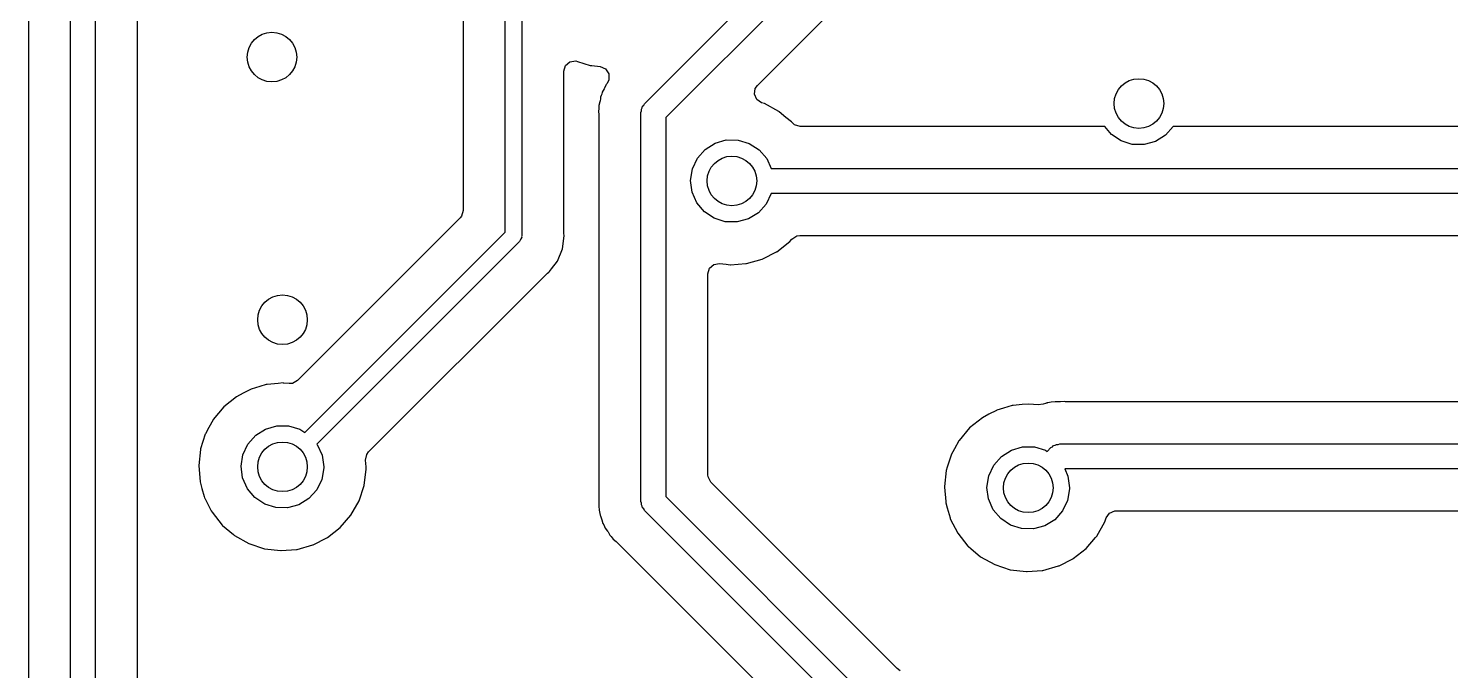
# Model space of a CAD drawing. Extents: x 2.72 to 6.23, y -5.23 to -2.47.
# Drawn here: x 4.904 to 5.581, y -4.027 to -3.721 of the extents above; entities that cross this region are included whole.
import ezdxf

# ---------------------------------------------------------------- set-up
doc = ezdxf.new("R2010")
doc.units = 0
doc.header["$MEASUREMENT"] = 0
doc.layers.add('BLACK', color=7, linetype='CONTINUOUS')

msp = doc.modelspace()

# ---------------------------------------------------------------- linework, layer by layer
at = {"layer": 'BLACK', "linetype": 'CONTINUOUS'}
for p, q in [((4.90407, -3.46146), (4.90407, -4.05677)), ((4.92409, -4.06), (4.92409, -3.46)), ((4.93591, -3.46245), (4.93591, -4.05755)), ((4.95593, -4.04071), (4.95593, -3.47279)), ((5.19736, -3.75719), (5.38409, -3.57045)), ((5.39418, -3.57707), (5.20744, -3.76381)), ((5.25105, -3.7485), (5.40605, -3.59351)), ((5.11104, -3.6669), (5.11104, -3.80802)), ((5.13106, -3.81837), (5.13106, -3.665)), ((5.13894, -3.66663), (5.13894, -3.82)), ((5.15896, -3.74174), (5.15974, -3.73906)), ((5.15896, -3.8181), (5.15896, -3.74174)), ((5.15974, -3.73906), (5.16186, -3.73723)), ((5.16186, -3.73723), (5.16462, -3.73683)), ((5.16462, -3.73683), (5.16545, -3.73702)), ((5.16545, -3.73702), (5.17143, -3.73897)), ((5.17143, -3.73897), (5.1722, -3.73906)), ((5.1722, -3.73906), (5.17615, -3.73953)), ((5.17615, -3.73953), (5.17872, -3.74063)), ((5.17872, -3.74063), (5.18028, -3.74294)), ((5.18028, -3.74294), (5.18035, -3.74574)), ((5.17811, -3.75015), (5.17724, -3.75174)), ((5.17832, -3.74973), (5.17811, -3.75015)), ((5.17892, -3.74835), (5.17832, -3.74973)), ((5.17904, -3.74806), (5.17892, -3.74835)), ((5.17892, -3.74835), (5.17892, -3.74835)), ((5.17948, -3.74749), (5.17904, -3.74806)), ((5.18035, -3.74574), (5.17948, -3.74749)), ((5.24964, -3.75265), (5.25008, -3.74989)), ((5.25008, -3.74989), (5.25105, -3.7485)), ((5.17606, -3.75633), (5.17561, -3.75809)), ((5.17615, -3.75587), (5.17606, -3.75633)), ((5.17631, -3.75485), (5.17615, -3.75587)), ((5.17644, -3.75407), (5.17631, -3.75485)), ((5.17677, -3.7533), (5.17644, -3.75407)), ((5.17703, -3.75256), (5.17677, -3.7533)), ((5.17724, -3.75174), (5.17703, -3.75256)), ((5.25076, -3.75521), (5.24964, -3.75265)), ((5.25309, -3.75675), (5.25076, -3.75521)), ((5.25439, -3.75715), (5.25309, -3.75675)), ((5.17555, -3.75971), (5.17541, -3.76054)), ((5.17541, -3.76054), (5.17544, -3.76086)), ((5.17544, -3.76086), (5.17558, -3.76235)), ((5.17561, -3.75893), (5.17555, -3.75971)), ((5.17558, -3.76235), (5.17561, -3.76282)), ((5.17561, -3.75809), (5.17561, -3.75893)), ((5.17561, -3.76282), (5.17561, -3.9433)), ((5.19563, -3.76136), (5.19583, -3.76061)), ((5.19563, -3.94653), (5.19563, -3.76136)), ((5.19583, -3.75983), (5.19622, -3.75916)), ((5.19583, -3.76061), (5.19583, -3.75983)), ((5.19622, -3.75916), (5.19642, -3.75841)), ((5.19642, -3.75841), (5.19697, -3.75786)), ((5.19697, -3.75786), (5.19736, -3.75719)), ((5.20744, -3.76381), (5.20744, -3.94409)), ((5.26124, -3.76086), (5.25439, -3.75715)), ((5.26143, -3.76101), (5.26124, -3.76086)), ((5.26465, -3.76367), (5.26143, -3.76101)), ((5.26143, -3.76101), (5.26143, -3.76101)), ((5.26724, -3.76582), (5.26465, -3.76367)), ((5.2674, -3.76601), (5.26724, -3.76582)), ((5.26754, -3.76618), (5.2674, -3.76601)), ((5.2674, -3.76601), (5.2674, -3.76601)), ((5.2687, -3.76722), (5.26754, -3.76618)), ((5.27138, -3.76801), (5.2687, -3.76722)), ((5.4164, -3.76801), (5.27138, -3.76801)), ((5.41956, -3.77176), (5.4164, -3.76801)), ((5.449, -3.76809), (5.44525, -3.77223)), ((5.44904, -3.76801), (5.449, -3.76809)), ((5.74248, -3.76801), (5.44904, -3.76801)), ((5.22617, -3.77894), (5.2309, -3.77596)), ((5.2309, -3.77596), (5.23626, -3.77443)), ((5.23626, -3.77443), (5.24184, -3.77446)), ((5.24184, -3.77446), (5.24719, -3.77606)), ((5.24719, -3.77606), (5.25187, -3.7791)), ((5.4242, -3.77485), (5.41956, -3.77176)), ((5.42953, -3.77652), (5.4242, -3.77485)), ((5.43511, -3.77662), (5.42953, -3.77652)), ((5.4405, -3.77515), (5.43511, -3.77662)), ((5.44525, -3.77223), (5.4405, -3.77515)), ((5.22011, -3.78818), (5.22248, -3.78313)), ((5.22248, -3.78313), (5.22617, -3.77894)), ((5.25187, -3.7791), (5.25552, -3.78333)), ((5.25552, -3.78333), (5.25765, -3.78803)), ((5.21925, -3.79369), (5.22011, -3.78818)), ((5.25765, -3.78803), (5.74393, -3.78803)), ((5.21997, -3.79923), (5.21925, -3.79369)), ((5.22222, -3.80434), (5.21997, -3.79923)), ((5.22581, -3.80861), (5.22222, -3.80434)), ((5.25769, -3.79992), (5.25525, -3.80494)), ((5.2577, -3.79984), (5.25769, -3.79992)), ((5.74149, -3.79984), (5.2577, -3.79984)), ((5.11026, -3.8107), (5.10959, -3.81153)), ((5.11104, -3.80802), (5.11026, -3.8107)), ((5.23046, -3.8117), (5.22581, -3.80861)), ((5.25151, -3.80908), (5.24675, -3.812)), ((5.25525, -3.80494), (5.25151, -3.80908)), ((5.10959, -3.81153), (5.03214, -3.88898)), ((5.23579, -3.81336), (5.23046, -3.8117)), ((5.24137, -3.81347), (5.23579, -3.81336)), ((5.24675, -3.812), (5.24137, -3.81347)), ((5.03571, -3.91372), (5.13106, -3.81837)), ((5.13778, -3.82278), (5.04139, -3.91917)), ((5.13793, -3.8225), (5.13778, -3.82278)), ((5.13819, -3.82231), (5.13793, -3.8225)), ((5.13847, -3.82144), (5.13819, -3.82231)), ((5.13889, -3.82062), (5.13847, -3.82144)), ((5.13894, -3.82), (5.13884, -3.8203)), ((5.13884, -3.8203), (5.13889, -3.82062)), ((5.15834, -3.82625), (5.15916, -3.82)), ((5.159, -3.81875), (5.15896, -3.8181)), ((5.15916, -3.82), (5.159, -3.81875)), ((5.26031, -3.82762), (5.26645, -3.82283)), ((5.26645, -3.82283), (5.26752, -3.82158)), ((5.26752, -3.82158), (5.26987, -3.82006)), ((5.26987, -3.82006), (5.27128, -3.81986)), ((5.27128, -3.81986), (5.73114, -3.81986)), ((5.15593, -3.83208), (5.15834, -3.82625)), ((5.24586, -3.83322), (5.25336, -3.83113)), ((5.25336, -3.83113), (5.25358, -3.83102)), ((5.25358, -3.83102), (5.26009, -3.82773)), ((5.25358, -3.83102), (5.25358, -3.83102)), ((5.26009, -3.82773), (5.26031, -3.82762)), ((5.26009, -3.82773), (5.26009, -3.82773)), ((5.06602, -3.92286), (5.1506, -3.83828)), ((5.1506, -3.83828), (5.15109, -3.83785)), ((5.15109, -3.83785), (5.15183, -3.83728)), ((5.15183, -3.83728), (5.15209, -3.83709)), ((5.15209, -3.83709), (5.15305, -3.83583)), ((5.15305, -3.83583), (5.15593, -3.83208)), ((5.15305, -3.83583), (5.15305, -3.83583)), ((5.22746, -3.83814), (5.22824, -3.83546)), ((5.22746, -3.93374), (5.22746, -3.83814)), ((5.22824, -3.83546), (5.23036, -3.83363)), ((5.23036, -3.83363), (5.233, -3.83321)), ((5.233, -3.83321), (5.23623, -3.8336)), ((5.23623, -3.8336), (5.2381, -3.83382)), ((5.2381, -3.83382), (5.23834, -3.8338)), ((5.23834, -3.8338), (5.24562, -3.83324)), ((5.23834, -3.8338), (5.23834, -3.8338)), ((5.24562, -3.83324), (5.24586, -3.83322)), ((5.24562, -3.83324), (5.24562, -3.83324)), ((5.01427, -3.89177), (5.01005, -3.89301)), ((5.01729, -3.89088), (5.01427, -3.89177)), ((5.01752, -3.89081), (5.01729, -3.89088)), ((5.01729, -3.89088), (5.01729, -3.89088)), ((5.01777, -3.89079), (5.01752, -3.89081)), ((5.02295, -3.89032), (5.01777, -3.89079)), ((5.01777, -3.89079), (5.01777, -3.89079)), ((5.02528, -3.8901), (5.02295, -3.89032)), ((5.02552, -3.89013), (5.02528, -3.8901)), ((5.02812, -3.8904), (5.02552, -3.89013)), ((5.02552, -3.89013), (5.02552, -3.89013)), ((5.02969, -3.89032), (5.02812, -3.8904)), ((5.03214, -3.88898), (5.02969, -3.89032)), ((5.00315, -3.89662), (4.99709, -3.90149)), ((5.00627, -3.89499), (5.00315, -3.89662)), ((5.00984, -3.89312), (5.00627, -3.89499)), ((5.01005, -3.89301), (5.00984, -3.89312)), ((5.00984, -3.89312), (5.00984, -3.89312)), ((5.39091, -3.89919), (5.3901, -3.89943)), ((5.39273, -3.89913), (5.39091, -3.89919)), ((5.3932, -3.8991), (5.39273, -3.89913)), ((5.39337, -3.89907), (5.3932, -3.8991)), ((5.39451, -3.89907), (5.39337, -3.89907)), ((5.39467, -3.89907), (5.39451, -3.89907)), ((5.39529, -3.89905), (5.39467, -3.89907)), ((5.39746, -3.89898), (5.39529, -3.89905)), ((5.39776, -3.89905), (5.39746, -3.89898)), ((5.39823, -3.89907), (5.39776, -3.89905)), ((5.39776, -3.89905), (5.39776, -3.89905)), ((5.59261, -3.89907), (5.39823, -3.89907)), ((4.99709, -3.90149), (4.99208, -3.90746)), ((5.36127, -3.90499), (5.35815, -3.90662)), ((5.36484, -3.90312), (5.36127, -3.90499)), ((5.36505, -3.90301), (5.36484, -3.90312)), ((5.36484, -3.90312), (5.36484, -3.90312)), ((5.36815, -3.9021), (5.36505, -3.90301)), ((5.37229, -3.90088), (5.36815, -3.9021)), ((5.37252, -3.90081), (5.37229, -3.90088)), ((5.37229, -3.90088), (5.37229, -3.90088)), ((5.37277, -3.90079), (5.37252, -3.90081)), ((5.37703, -3.9004), (5.37277, -3.90079)), ((5.37277, -3.90079), (5.37277, -3.90079)), ((5.38028, -3.9001), (5.37703, -3.9004)), ((5.38474, -3.90057), (5.38028, -3.9001)), ((5.38708, -3.90025), (5.38474, -3.90057)), ((5.38821, -3.8998), (5.38708, -3.90025)), ((5.3885, -3.89969), (5.38821, -3.8998)), ((5.38881, -3.89965), (5.3885, -3.89969)), ((5.38906, -3.89962), (5.38881, -3.89965)), ((5.38881, -3.89965), (5.38881, -3.89965)), ((5.38934, -3.89958), (5.38906, -3.89962)), ((5.3901, -3.89943), (5.38934, -3.89958)), ((4.98995, -3.91134), (4.98833, -3.91428)), ((4.99196, -3.90767), (4.98995, -3.91134)), ((4.99208, -3.90746), (4.99196, -3.90767)), ((4.99196, -3.90767), (4.99196, -3.90767)), ((5.01224, -3.91501), (5.01696, -3.91203)), ((5.01696, -3.91203), (5.02233, -3.9105)), ((5.02233, -3.9105), (5.02791, -3.91053)), ((5.02791, -3.91053), (5.03326, -3.91213)), ((5.03326, -3.91213), (5.03571, -3.91372)), ((5.35209, -3.91149), (5.34708, -3.91746)), ((5.35815, -3.90662), (5.35209, -3.91149)), ((4.98826, -3.91451), (4.98605, -3.92147)), ((4.98833, -3.91428), (4.98826, -3.91451)), ((4.98826, -3.91451), (4.98826, -3.91451)), ((5.00618, -3.92424), (5.00855, -3.91919)), ((5.00855, -3.91919), (5.01224, -3.91501)), ((5.04139, -3.91917), (5.04158, -3.91939)), ((5.04158, -3.91939), (5.04389, -3.92448)), ((5.34696, -3.91767), (5.34487, -3.92147)), ((5.34708, -3.91746), (5.34696, -3.91767)), ((5.34696, -3.91767), (5.34696, -3.91767)), ((5.3928, -3.91968), (5.39347, -3.9193)), ((5.39347, -3.9193), (5.39425, -3.9193)), ((5.39425, -3.9193), (5.395, -3.91909)), ((5.395, -3.91909), (5.60625, -3.91909)), ((4.98597, -3.9217), (4.98511, -3.92944)), ((4.98605, -3.92147), (4.98597, -3.9217)), ((5.00532, -3.92976), (5.00618, -3.92424)), ((5.04389, -3.92448), (5.04469, -3.93)), ((5.06459, -3.92685), (5.06511, -3.92411)), ((5.06511, -3.92411), (5.06602, -3.92286)), ((5.34326, -3.92451), (5.34147, -3.93014)), ((5.34333, -3.92428), (5.34326, -3.92451)), ((5.34326, -3.92451), (5.34326, -3.92451)), ((5.34487, -3.92147), (5.34333, -3.92428)), ((5.36355, -3.92919), (5.36724, -3.92501)), ((5.36724, -3.92501), (5.37196, -3.92203)), ((5.37196, -3.92203), (5.37733, -3.9205)), ((5.37733, -3.9205), (5.38291, -3.92053)), ((5.38291, -3.92053), (5.38826, -3.92213)), ((5.38826, -3.92213), (5.38902, -3.92263)), ((5.38902, -3.92263), (5.39082, -3.92082)), ((5.39082, -3.92082), (5.3915, -3.92044)), ((5.3915, -3.92044), (5.39205, -3.91989)), ((5.39205, -3.91989), (5.3928, -3.91968)), ((4.98511, -3.92944), (4.98576, -3.9372)), ((5.00604, -3.93529), (5.00532, -3.92976)), ((5.04468, -3.93048), (5.04375, -3.93598)), ((5.04469, -3.93), (5.04468, -3.93048)), ((5.06391, -3.93884), (5.06488, -3.93111)), ((5.0649, -3.93), (5.06459, -3.92685)), ((5.06488, -3.93111), (5.0649, -3.93)), ((5.34098, -3.9317), (5.34011, -3.93944)), ((5.34147, -3.93014), (5.34098, -3.9317)), ((5.36118, -3.93424), (5.36355, -3.92919)), ((5.39745, -3.93091), (5.39733, -3.93103)), ((5.39733, -3.93103), (5.39889, -3.93448)), ((5.60631, -3.93091), (5.39745, -3.93091)), ((4.98576, -3.9372), (4.98665, -3.94031)), ((5.00829, -3.9404), (5.00604, -3.93529)), ((5.04375, -3.93598), (5.04132, -3.94101)), ((5.06145, -3.94623), (5.06391, -3.93884)), ((5.22757, -3.93479), (5.22746, -3.93374)), ((5.22891, -3.93725), (5.22757, -3.93479)), ((5.3173, -4.02564), (5.22891, -3.93725)), ((5.34011, -3.93944), (5.34013, -3.93968)), ((5.34013, -3.93968), (5.34069, -3.94644)), ((5.36032, -3.93976), (5.36118, -3.93424)), ((5.36104, -3.94529), (5.36032, -3.93976)), ((5.39889, -3.93448), (5.39969, -3.94)), ((4.98665, -3.94031), (4.98773, -3.94407)), ((4.98773, -3.94407), (4.9879, -3.94469)), ((4.9879, -3.94469), (4.98802, -3.9449)), ((4.98802, -3.9449), (4.99111, -3.95093)), ((5.01188, -3.94467), (5.00829, -3.9404)), ((5.01653, -3.94777), (5.01188, -3.94467)), ((5.03757, -3.94515), (5.03282, -3.94807)), ((5.04132, -3.94101), (5.03757, -3.94515)), ((5.0576, -3.953), (5.06145, -3.94623)), ((5.17558, -3.94377), (5.17552, -3.94407)), ((5.17552, -3.94407), (5.17554, -3.94469)), ((5.17554, -3.94469), (5.1756, -3.94686)), ((5.17561, -3.9433), (5.17558, -3.94377)), ((5.19583, -3.94728), (5.19563, -3.94653)), ((5.20744, -3.94409), (5.30418, -4.04082)), ((5.34069, -3.94644), (5.34076, -3.9472)), ((5.36329, -3.9504), (5.36104, -3.94529)), ((5.39875, -3.94598), (5.39632, -3.95101)), ((5.39968, -3.94048), (5.39875, -3.94598)), ((5.39969, -3.94), (5.39968, -3.94048)), ((4.99111, -3.95093), (4.99146, -3.95161)), ((4.99146, -3.95161), (4.9963, -3.95771)), ((5.02185, -3.94943), (5.01653, -3.94777)), ((5.02743, -3.94953), (5.02185, -3.94943)), ((5.03282, -3.94807), (5.02743, -3.94953)), ((5.05251, -3.95889), (5.0576, -3.953)), ((5.1756, -3.94686), (5.17561, -3.94702)), ((5.17561, -3.94702), (5.17561, -3.94816)), ((5.17561, -3.94816), (5.17563, -3.94834)), ((5.17563, -3.94834), (5.17566, -3.9488)), ((5.17566, -3.9488), (5.17572, -3.95062)), ((5.17572, -3.95062), (5.17595, -3.9514)), ((5.17595, -3.9514), (5.17596, -3.95143)), ((5.17596, -3.95143), (5.17612, -3.95219)), ((5.17612, -3.95219), (5.17622, -3.95303)), ((5.17622, -3.95303), (5.17634, -3.95332)), ((5.17634, -3.95332), (5.17634, -3.95332)), ((5.17634, -3.95332), (5.17689, -3.95472)), ((5.19583, -3.94806), (5.19583, -3.94728)), ((5.19622, -3.94873), (5.19583, -3.94806)), ((5.19642, -3.94948), (5.19622, -3.94873)), ((5.19697, -3.95003), (5.19642, -3.94948)), ((5.19736, -3.95071), (5.19697, -3.95003)), ((5.29409, -4.04745), (5.19736, -3.95071)), ((5.34076, -3.9472), (5.34141, -3.94949)), ((5.34141, -3.94949), (5.3428, -3.95432)), ((5.36688, -3.95467), (5.36329, -3.9504)), ((5.39632, -3.95101), (5.39257, -3.95515)), ((5.41708, -3.95432), (5.41868, -3.95202)), ((5.41868, -3.95202), (5.42126, -3.95095)), ((5.42126, -3.95095), (5.42179, -3.95093)), ((5.42179, -3.95093), (5.5925, -3.95093)), ((4.9963, -3.95771), (4.99649, -3.95787)), ((4.99649, -3.95787), (4.99649, -3.95787)), ((4.99649, -3.95787), (5.00166, -3.96228)), ((5.04638, -3.96369), (5.05251, -3.95889)), ((5.17689, -3.95472), (5.17704, -3.95516)), ((5.17704, -3.95516), (5.17755, -3.95691)), ((5.17755, -3.95691), (5.17798, -3.95764)), ((5.17798, -3.95764), (5.17832, -3.95833)), ((5.17832, -3.95833), (5.17863, -3.95912)), ((5.17863, -3.95912), (5.1797, -3.96059)), ((5.3428, -3.95432), (5.3429, -3.95469)), ((5.3429, -3.95469), (5.34646, -3.96161)), ((5.37153, -3.95777), (5.36688, -3.95467)), ((5.37685, -3.95943), (5.37153, -3.95777)), ((5.38243, -3.95953), (5.37685, -3.95943)), ((5.38782, -3.95807), (5.38243, -3.95953)), ((5.39257, -3.95515), (5.38782, -3.95807)), ((5.4126, -3.963), (5.41645, -3.95623)), ((5.41645, -3.95623), (5.41708, -3.95432)), ((5.00166, -3.96228), (5.00223, -3.96276)), ((5.00223, -3.96276), (5.00903, -3.96656)), ((5.00903, -3.96656), (5.01643, -3.96897)), ((5.03964, -3.96709), (5.04616, -3.9638)), ((5.04616, -3.9638), (5.04638, -3.96369)), ((5.04616, -3.9638), (5.04616, -3.9638)), ((5.1797, -3.96059), (5.17996, -3.96098)), ((5.17996, -3.96098), (5.18072, -3.96228)), ((5.18072, -3.96228), (5.18072, -3.96228)), ((5.18072, -3.96228), (5.18088, -3.96255)), ((5.18088, -3.96255), (5.18148, -3.96314)), ((5.18148, -3.96314), (5.18199, -3.96374)), ((5.18199, -3.96374), (5.18248, -3.96442)), ((5.18248, -3.96442), (5.18388, -3.96558)), ((5.18388, -3.96558), (5.18423, -3.96589)), ((5.18423, -3.96589), (5.27262, -4.05429)), ((5.34646, -3.96161), (5.3513, -3.96771)), ((5.40751, -3.96889), (5.41201, -3.96369)), ((5.41201, -3.96369), (5.41244, -3.96318)), ((5.41244, -3.96318), (5.4126, -3.963)), ((5.41244, -3.96318), (5.41244, -3.96318)), ((5.01643, -3.96897), (5.02416, -3.96989)), ((5.02416, -3.96989), (5.02441, -3.96987)), ((5.02441, -3.96987), (5.03169, -3.96931)), ((5.02441, -3.96987), (5.02441, -3.96987)), ((5.03169, -3.96931), (5.03193, -3.96929)), ((5.03169, -3.96931), (5.03169, -3.96931)), ((5.03193, -3.96929), (5.03943, -3.9672)), ((5.03943, -3.9672), (5.03964, -3.96709)), ((5.03964, -3.96709), (5.03964, -3.96709)), ((5.3513, -3.96771), (5.35149, -3.96787)), ((5.35149, -3.96787), (5.35149, -3.96787)), ((5.35149, -3.96787), (5.35268, -3.96889)), ((5.35268, -3.96889), (5.35723, -3.97276)), ((5.35723, -3.97276), (5.36403, -3.97656)), ((5.40116, -3.9738), (5.40138, -3.97369)), ((5.40138, -3.97369), (5.40751, -3.96889)), ((5.36403, -3.97656), (5.37143, -3.97897)), ((5.37143, -3.97897), (5.37916, -3.97989)), ((5.37916, -3.97989), (5.37941, -3.97987)), ((5.37941, -3.97987), (5.38669, -3.97931)), ((5.37941, -3.97987), (5.37941, -3.97987)), ((5.38669, -3.97931), (5.38693, -3.97929)), ((5.38669, -3.97931), (5.38669, -3.97931)), ((5.38693, -3.97929), (5.39443, -3.9772)), ((5.39443, -3.9772), (5.39464, -3.97709)), ((5.39464, -3.97709), (5.40116, -3.9738)), ((5.39464, -3.97709), (5.39464, -3.97709)), ((5.40116, -3.9738), (5.40116, -3.9738)), ((5.31765, -4.02595), (5.3173, -4.02564)), ((5.31905, -4.02711), (5.31765, -4.02595))]:
    msp.add_line(p, q, dxfattribs=at)
at = {"layer": 'BLACK'}
for centre in [(5.02, -3.735), (5.43268, -3.75709), (5.23893, -3.79393), (5.025, -3.86), (5.025, -3.93), (5.38, -3.94)]:
    msp.add_circle(centre, 0.01181, dxfattribs=at)

doc.saveas('drawing.dxf')
